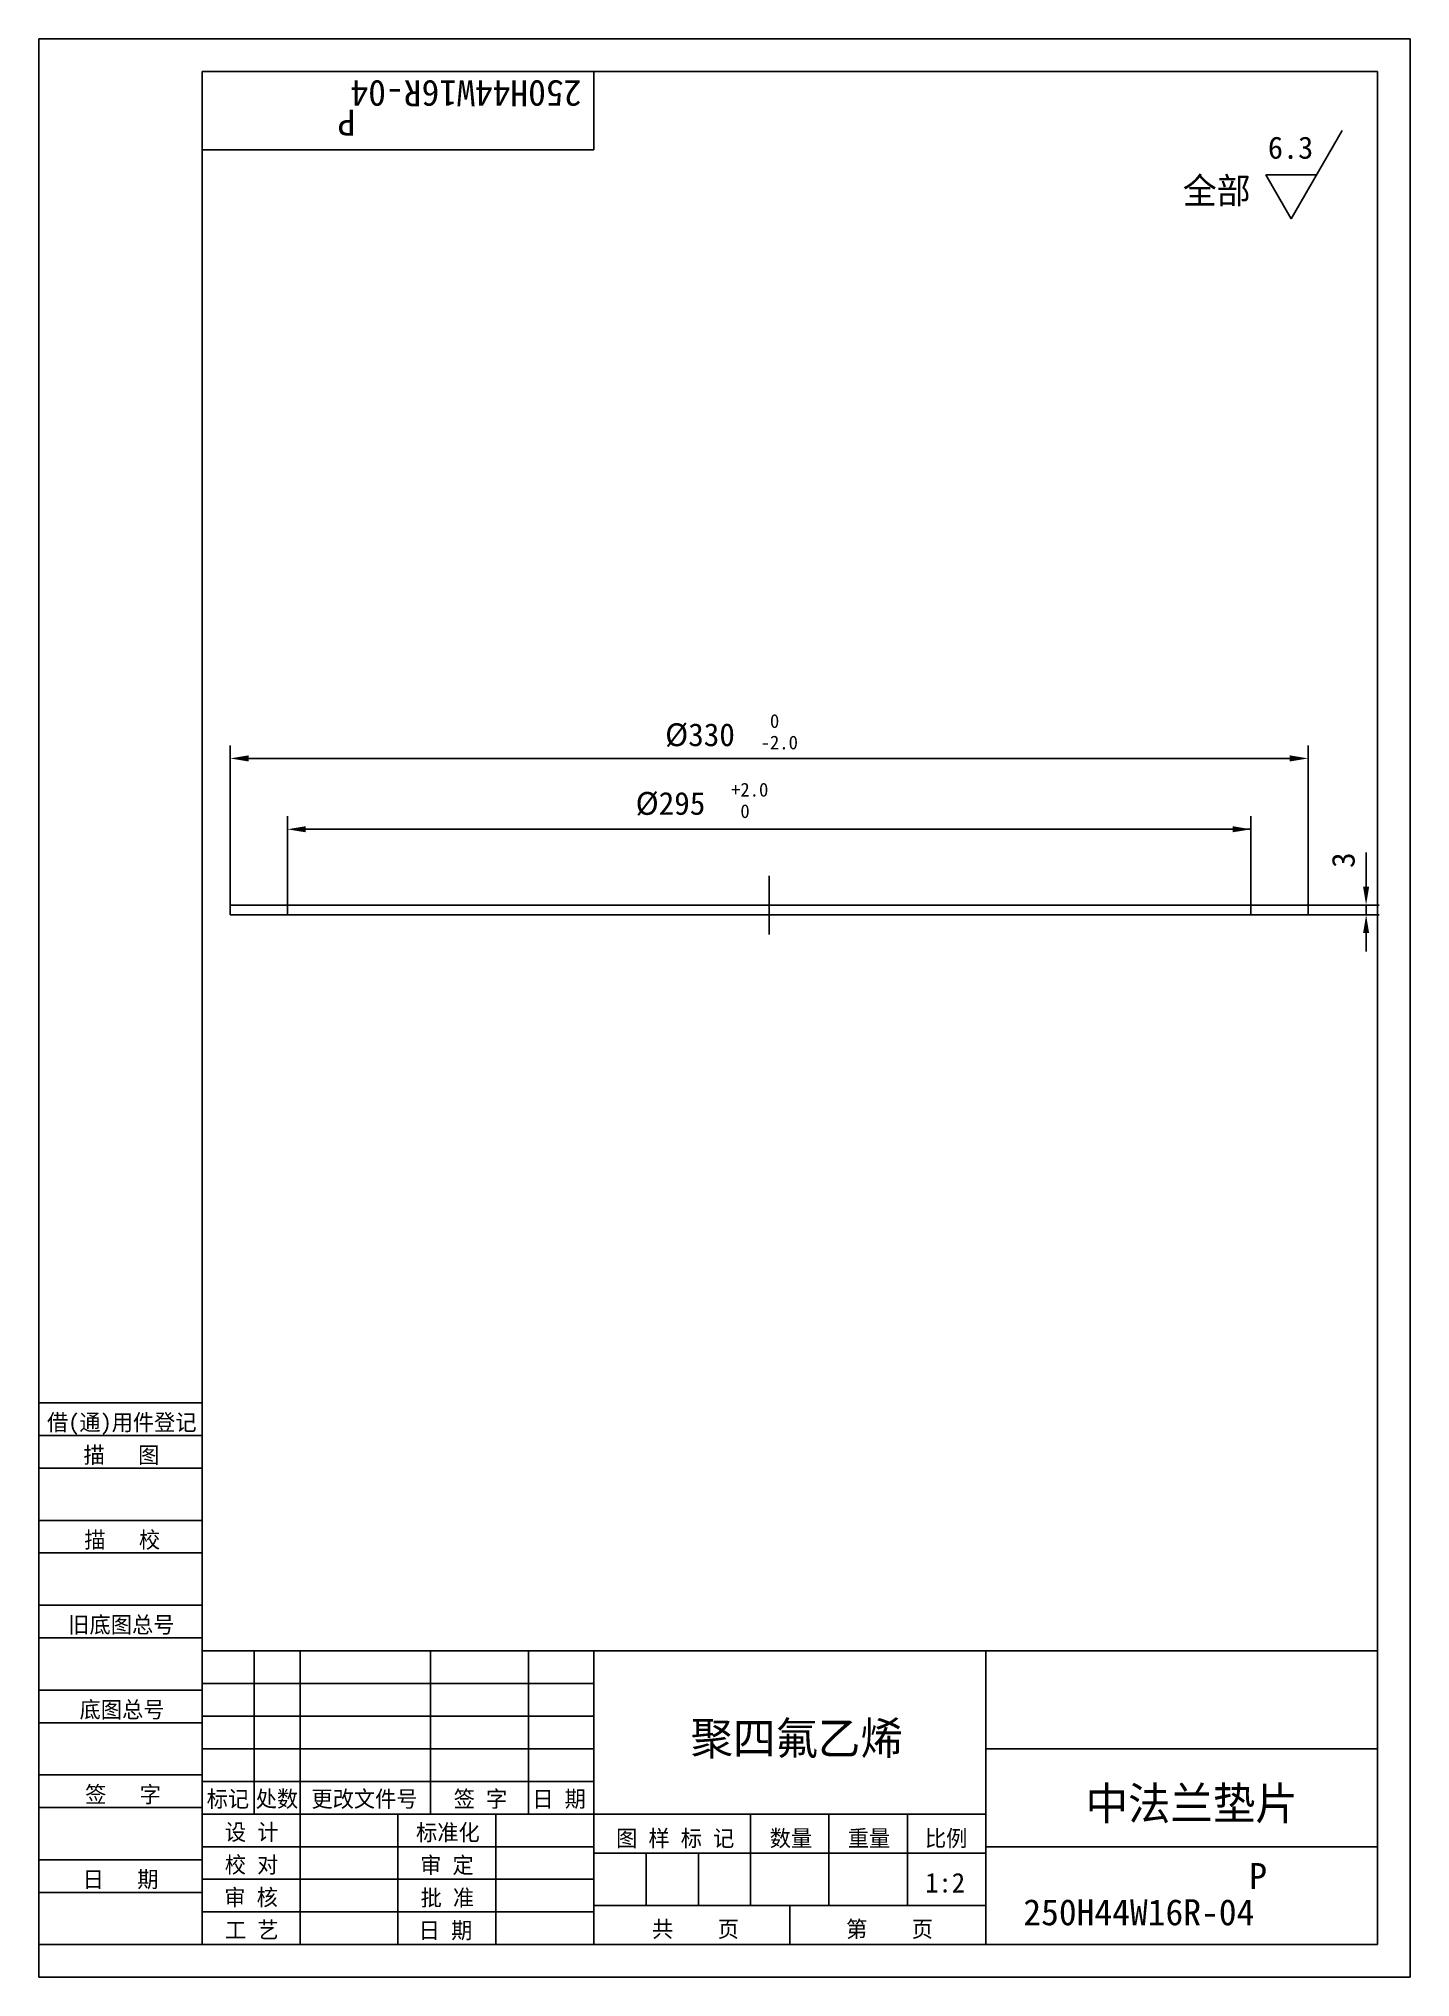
# Model space of a CAD drawing. Header units: metres. Extents: x 0 to 210, y 0 to 297.
import ezdxf

# ---------------------------------------------------------------- set-up
doc = ezdxf.new("R2010")
doc.units = ezdxf.units.M
for name, color, linetype in [('C', 6, 'Continuous'), ('D', 1, 'Continuous'), ('FL', 5, 'Continuous'), ('T', 7, 'Continuous'), ('TL', 4, 'Continuous')]:
    doc.layers.add(name, color=color, linetype=linetype)

# ---------------------------------------------------------------- blocks, each defined once
blk = doc.blocks.new('TUKUN4')
at = {"layer": 'FL'}
for p, q in [((0, 297), (0, 0)), ((210, 297), (0, 297)), ((210, 0), (210, 297)), ((0, 78), (25, 78)), ((0, 70), (25, 70)), ((0, 65), (25, 65)), ((0, 57), (25, 57)), ((0, 52), (25, 52)), ((33, 25), (33, 50)), ((40, 5), (40, 50)), ((60, 25), (60, 50)), ((75, 25), (75, 50)), ((25, 45), (85, 45)), ((0, 44), (25, 44)), ((0, 39), (25, 39)), ((25, 40), (85, 40)), ((25, 35), (85, 35)), ((0, 31), (25, 31)), ((25, 30), (85, 30)), ((0, 26), (25, 26)), ((70, 5), (70, 25)), ((0, 18), (25, 18)), ((25, 20), (85, 20)), ((25, 15), (85, 15)), ((0, 13), (25, 13)), ((25, 10), (85, 10)), ((0, 0), (210, 0))]:
    blk.add_line(p, q, dxfattribs=at)
at = {"layer": 'TL'}
for p, q in [((25, 5), (25, 292)), ((205, 292), (25, 292)), ((85, 292), (85, 280)), ((205, 5), (205, 292)), ((85, 280), (25, 280)), ((0, 88), (25, 88)), ((0, 83), (25, 83)), ((205, 50), (25, 50)), ((85, 5), (85, 50)), ((145, 5), (145, 50)), ((205, 35), (145, 35)), ((145, 25), (25, 25)), ((55, 5), (55, 25)), ((109, 11), (109, 25)), ((121, 11), (121, 25)), ((133, 11), (133, 25)), ((85, 19), (145, 19)), ((93, 11), (93, 19)), ((101, 11), (101, 19)), ((205, 20), (145, 20)), ((145, 11), (85, 11)), ((115, 5), (115, 11)), ((0, 5), (205, 5))]:
    blk.add_line(p, q, dxfattribs=at)
at = {"layer": 'T'}
for s, p in [('借(通)用件登记', (1.26, 83.76)), ('描   图', (6.86, 78.76)), ('描   校', (6.98, 65.76)), ('旧底图总号', (4.52, 52.76)), ('底图总号', (6.25, 39.76)), ('签   字', (7.1, 26.76)), ('标记', (25.71, 26.07)), ('处数', (33.22, 26.07)), ('更改文件号', (41.75, 26.07)), ('签 字', (63.53, 26.07)), ('日 期', (75.57, 26.07)), ('设 计', (28.5, 20.99)), ('标准化', (57.77, 20.93)), ('图 样 标 记', (88.4, 20.04)), ('数量', (111.92, 20.04)), ('重量', (123.88, 20.04)), ('比例', (135.7, 20.04)), ('校 对', (28.48, 15.99)), ('审 定', (58.39, 15.93)), ('日   期', (6.72, 13.76)), ('审 核', (28.41, 10.99)), ('批 准', (58.46, 10.93)), ('共    页', (93.91, 6.13)), ('第    页', (123.62, 6.13)), ('工 艺', (28.52, 5.99)), ('日 期', (58.18, 5.93))]:
    blk.add_text(s, height=2.5, dxfattribs=at).set_placement(p)

msp = doc.modelspace()

# ---------------------------------------------------------------- linework, layer by layer
at = {"layer": 'C'}
msp.add_line((111.84, 159.77), (111.84, 168.77), dxfattribs=at)
at = {"layer": 'D'}
for p, q in [((199.58, 282.92), (191.77, 269.4)), ((191.77, 269.4), (187.87, 276.16)), ((187.87, 276.16), (195.68, 276.16)), ((29.32, 164.27), (29.32, 188.74)), ((194.36, 164.27), (194.36, 188.74)), ((32.12, 186.74), (191.56, 186.74)), ((38.07, 164.27), (38.07, 177.88)), ((40.87, 175.88), (185.61, 175.88)), ((185.61, 164.27), (185.61, 177.88)), ((203.25, 169.87), (203.25, 172.3)), ((203.25, 167.07), (203.25, 169.87)), ((194.36, 164.27), (205.25, 164.27)), ((203.25, 162.77), (203.25, 164.27)), ((194.36, 162.77), (205.25, 162.77)), ((203.25, 159.97), (203.25, 157.17))]:
    msp.add_line(p, q, dxfattribs=at)
for points in [[(32.12, 187.21), (32.12, 186.27), (29.32, 186.74)], [(191.56, 187.21), (191.56, 186.27), (194.36, 186.74)], [(40.87, 176.35), (40.87, 175.42), (38.07, 175.88)], [(182.81, 176.35), (182.81, 175.42), (185.61, 175.88)], [(202.78, 167.07), (203.71, 167.07), (203.25, 164.27)], [(202.78, 159.97), (203.71, 159.97), (203.25, 162.77)]]:
    msp.add_solid(points, dxfattribs=at)
at = {"layer": 'TL'}
for p, q in [((29.32, 164.27), (29.32, 162.77)), ((38.07, 164.27), (29.32, 164.27)), ((111.84, 164.27), (38.07, 164.27)), ((38.07, 162.77), (38.07, 164.27)), ((111.84, 164.27), (185.61, 164.27)), ((185.61, 162.77), (185.61, 164.27)), ((185.61, 164.27), (194.36, 164.27)), ((194.36, 164.27), (194.36, 162.77)), ((29.32, 162.77), (38.07, 162.77)), ((111.84, 162.77), (38.07, 162.77)), ((111.84, 162.77), (185.61, 162.77)), ((194.36, 162.77), (185.61, 162.77))]:
    msp.add_line(p, q, dxfattribs=at)

# ---------------------------------------------------------------- block references
at = {"layer": 'D'}
msp.add_blockref('TUKUN4', (0, 0), dxfattribs=at)

# ---------------------------------------------------------------- texts
for s, height, rotation, p in [('250H44W16R-04', 4, 180, (83.1, 290.63)), ('P', 4, 180, (48.49, 286.15)), ('3', 3.5, 90, (201.5, 169.96))]:
    msp.add_text(s, height=height, rotation=rotation, dxfattribs=at).set_placement(p)
for s, height, p in [('6.3', 3.4, (188.21, 278.62)), ('全部', 4, (175.17, 271.73)), (' 0', 2.1, (110.53, 191.42)), ('%%C330', 3.5, (95.91, 188.62)), ('-2.0', 2.1, (110.53, 188.13)), ('%%C295', 3.5, (91.39, 178.1)), ('+2.0', 2.1, (106, 180.9)), (' 0', 2.1, (106, 177.61)), ('聚四氟乙烯', 5, (99.8, 34.12)), ('中法兰垫片', 5, (160.29, 24.13)), ('1:2', 3, (135.72, 12.98)), ('P', 4, (185.35, 13.5)), ('250H44W16R-04', 4, (150.76, 7.96))]:
    msp.add_text(s, height=height, dxfattribs=at).set_placement(p)

doc.saveas('drawing.dxf')
